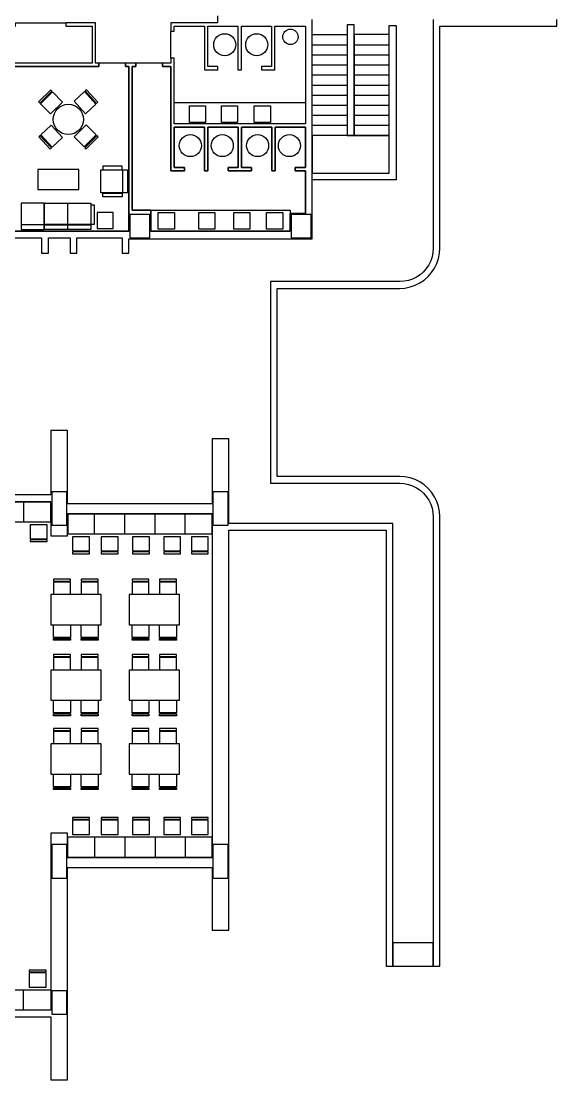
# Model space of a CAD drawing. Header units: centimetres. Extents: x 436 to 7222, y 856 to 7917.
# Drawn here: x 5628 to 7222, y 1801 to 4951 of the extents above; entities that cross this region are included whole.
import ezdxf

# ---------------------------------------------------------------- set-up
doc = ezdxf.new("R2010")
doc.units = ezdxf.units.CM
doc.header["$MEASUREMENT"] = 0
for name, color, linetype in [('Chair', 142, 'Continuous'), ('Coffee', 3, 'Continuous'), ('Entrance', 2, 'Continuous'), ('Furniture', 2, 'Continuous'), ('Library', 1, 'Continuous'), ('Stairs', 2, 'Continuous'), ('Storage', 40, 'Continuous'), ('Toilets', 40, 'Continuous'), ('Walls', 6, 'Continuous')]:
    doc.layers.add(name, color=color, linetype=linetype)

msp = doc.modelspace()

# ---------------------------------------------------------------- linework, layer by layer
at = {"layer": 'Chair'}
for p, q in [((5714.9, 4746), (5679.3, 4710.4)), ((5683.1, 4706.7), (5718.7, 4742.3)), ((5720.8, 4740.2), (5685.2, 4704.6)), ((5718.7, 4742.3), (5714.9, 4746)), ((5750.6, 4710.3), (5720.8, 4740.2)), ((5816.2, 4741.1), (5785.2, 4712.4)), ((5850.4, 4704.1), (5816.2, 4741.1)), ((5822.3, 4746.7), (5818.4, 4743.1)), ((5818.4, 4743.1), (5852.6, 4706.1)), ((5856.5, 4709.8), (5822.3, 4746.7)), ((5679.3, 4710.4), (5683.1, 4706.7)), ((5685.2, 4704.6), (5715, 4674.7)), ((5715, 4674.7), (5750.6, 4710.3)), ((5785.2, 4712.4), (5819.5, 4675.4)), ((5819.5, 4675.4), (5850.4, 4704.1)), ((5852.6, 4706.1), (5856.5, 4709.8)), ((5717.1, 4641.3), (5686.1, 4612.6)), ((5751.3, 4604.3), (5717.1, 4641.3)), ((5821.5, 4642), (5785.9, 4606.4)), ((5851.3, 4612.2), (5821.5, 4642)), ((5683.9, 4610.6), (5680, 4606.9)), ((5680, 4606.9), (5714.2, 4570)), ((5718.2, 4573.6), (5683.9, 4610.6)), ((5686.1, 4612.6), (5720.3, 4575.7)), ((5720.3, 4575.7), (5751.3, 4604.3)), ((5785.9, 4606.4), (5815.7, 4576.5)), ((5815.7, 4576.5), (5851.3, 4612.2)), ((5853.4, 4610.1), (5817.8, 4574.4)), ((5821.6, 4570.7), (5857.2, 4606.3)), ((5857.2, 4606.3), (5853.4, 4610.1)), ((5714.2, 4570), (5718.2, 4573.6)), ((5817.8, 4574.4), (5821.6, 4570.7)), ((5654.5, 3452.6), (5654.5, 3410.4)), ((5704.8, 3452.6), (5654.5, 3452.6)), ((5704.8, 3410.4), (5704.8, 3452.6)), ((5654.5, 3410.4), (5704.8, 3410.4)), ((5654.5, 3407.5), (5654.5, 3402.1)), ((5704.8, 3407.5), (5654.5, 3407.5)), ((5704.8, 3402.1), (5704.8, 3407.5)), ((5780.5, 3416.7), (5780.5, 3374.5)), ((5830.9, 3416.7), (5780.5, 3416.7)), ((5830.9, 3374.5), (5830.9, 3416.7)), ((5866.3, 3416.7), (5866.3, 3374.5)), ((5916.7, 3416.7), (5866.3, 3416.7)), ((5916.7, 3374.5), (5916.7, 3416.7)), ((5959.3, 3416.7), (5959.3, 3374.5)), ((6009.6, 3416.7), (5959.3, 3416.7)), ((6009.6, 3374.5), (6009.6, 3416.7)), ((6052.2, 3416.7), (6052.2, 3374.5)), ((6102.6, 3416.7), (6052.2, 3416.7)), ((6102.6, 3374.5), (6102.6, 3416.7)), ((6134.5, 3416.7), (6134.5, 3374.5)), ((6184.8, 3416.7), (6134.5, 3416.7)), ((6184.8, 3374.5), (6184.8, 3416.7)), ((5654.5, 3402.1), (5704.8, 3402.1)), ((5780.5, 3374.5), (5830.9, 3374.5)), ((5780.5, 3371.5), (5780.5, 3366.2)), ((5830.9, 3371.5), (5780.5, 3371.5)), ((5830.9, 3366.2), (5830.9, 3371.5)), ((5866.3, 3374.5), (5916.7, 3374.5)), ((5866.3, 3371.5), (5866.3, 3366.2)), ((5916.7, 3371.5), (5866.3, 3371.5)), ((5916.7, 3366.2), (5916.7, 3371.5)), ((5959.3, 3374.5), (6009.6, 3374.5)), ((5959.3, 3371.5), (5959.3, 3366.2)), ((6009.6, 3371.5), (5959.3, 3371.5)), ((6009.6, 3366.2), (6009.6, 3371.5)), ((6052.2, 3374.5), (6102.6, 3374.5)), ((6052.2, 3371.5), (6052.2, 3366.2)), ((6102.6, 3371.5), (6052.2, 3371.5)), ((6102.6, 3366.2), (6102.6, 3371.5)), ((6134.5, 3374.5), (6184.8, 3374.5)), ((6134.5, 3371.5), (6134.5, 3366.2)), ((6184.8, 3371.5), (6134.5, 3371.5)), ((6184.8, 3366.2), (6184.8, 3371.5)), ((5780.5, 3366.2), (5830.9, 3366.2)), ((5866.3, 3366.2), (5916.7, 3366.2)), ((5959.3, 3366.2), (6009.6, 3366.2)), ((6052.2, 3366.2), (6102.6, 3366.2)), ((6134.5, 3366.2), (6184.8, 3366.2)), ((5774.9, 3290.2), (5724.5, 3290.2)), ((5724.5, 3290.2), (5724.5, 3284.9)), ((5724.5, 3284.9), (5774.9, 3284.9)), ((5724.5, 3281.9), (5724.5, 3244.4)), ((5774.9, 3281.9), (5724.5, 3281.9)), ((5774.9, 3284.9), (5774.9, 3290.2)), ((5774.9, 3244.4), (5774.9, 3281.9)), ((5856.8, 3290.2), (5806.5, 3290.2)), ((5806.5, 3290.2), (5806.5, 3284.9)), ((5806.5, 3284.9), (5856.8, 3284.9)), ((5806.5, 3281.9), (5806.5, 3244.4)), ((5856.8, 3281.9), (5806.5, 3281.9)), ((5856.8, 3284.9), (5856.8, 3290.2)), ((5856.8, 3244.4), (5856.8, 3281.9)), ((6008.3, 3290.2), (5957.9, 3290.2)), ((5957.9, 3290.2), (5957.9, 3284.9)), ((5957.9, 3284.9), (6008.3, 3284.9)), ((5957.9, 3281.9), (5957.9, 3244.4)), ((6008.3, 3281.9), (5957.9, 3281.9)), ((6008.3, 3284.9), (6008.3, 3290.2)), ((6008.3, 3244.4), (6008.3, 3281.9)), ((6090.2, 3290.2), (6039.9, 3290.2)), ((6039.9, 3290.2), (6039.9, 3284.9)), ((6039.9, 3284.9), (6090.2, 3284.9)), ((6039.9, 3281.9), (6039.9, 3244.4)), ((6090.2, 3281.9), (6039.9, 3281.9)), ((6090.2, 3284.9), (6090.2, 3290.2)), ((6090.2, 3244.4), (6090.2, 3281.9)), ((5724.5, 3116.9), (5724.5, 3154.4)), ((5774.9, 3154.4), (5774.9, 3116.9)), ((5806.5, 3116.9), (5806.5, 3154.4)), ((5856.8, 3154.4), (5856.8, 3116.9)), ((5957.9, 3116.9), (5957.9, 3154.4)), ((6008.3, 3154.4), (6008.3, 3116.9)), ((6039.9, 3116.9), (6039.9, 3154.4)), ((6090.2, 3154.4), (6090.2, 3116.9)), ((5774.9, 3116.9), (5724.5, 3116.9)), ((5724.5, 3108.6), (5724.5, 3113.9)), ((5724.5, 3113.9), (5774.9, 3113.9)), ((5774.9, 3108.6), (5724.5, 3108.6)), ((5774.9, 3113.9), (5774.9, 3108.6)), ((5856.8, 3116.9), (5806.5, 3116.9)), ((5806.5, 3108.6), (5806.5, 3113.9)), ((5806.5, 3113.9), (5856.8, 3113.9)), ((5856.8, 3108.6), (5806.5, 3108.6)), ((5856.8, 3113.9), (5856.8, 3108.6)), ((6008.3, 3116.9), (5957.9, 3116.9)), ((5957.9, 3108.6), (5957.9, 3113.9)), ((5957.9, 3113.9), (6008.3, 3113.9)), ((6008.3, 3108.6), (5957.9, 3108.6)), ((6008.3, 3113.9), (6008.3, 3108.6)), ((6090.2, 3116.9), (6039.9, 3116.9)), ((6039.9, 3108.6), (6039.9, 3113.9)), ((6039.9, 3113.9), (6090.2, 3113.9)), ((6090.2, 3108.6), (6039.9, 3108.6)), ((6090.2, 3113.9), (6090.2, 3108.6)), ((5774.9, 3065.8), (5724.5, 3065.8)), ((5724.5, 3065.8), (5724.5, 3060.5)), ((5724.5, 3060.5), (5774.9, 3060.5)), ((5724.5, 3057.5), (5724.5, 3020)), ((5774.9, 3057.5), (5724.5, 3057.5)), ((5774.9, 3060.5), (5774.9, 3065.8)), ((5774.9, 3020), (5774.9, 3057.5)), ((5856.8, 3065.8), (5806.5, 3065.8)), ((5806.5, 3065.8), (5806.5, 3060.5)), ((5806.5, 3060.5), (5856.8, 3060.5)), ((5806.5, 3057.5), (5806.5, 3020)), ((5856.8, 3057.5), (5806.5, 3057.5)), ((5856.8, 3060.5), (5856.8, 3065.8)), ((5856.8, 3020), (5856.8, 3057.5)), ((6008.3, 3065.8), (5957.9, 3065.8)), ((5957.9, 3065.8), (5957.9, 3060.5)), ((5957.9, 3060.5), (6008.3, 3060.5)), ((5957.9, 3057.5), (5957.9, 3020)), ((6008.3, 3057.5), (5957.9, 3057.5)), ((6008.3, 3060.5), (6008.3, 3065.8)), ((6008.3, 3020), (6008.3, 3057.5)), ((6090.2, 3065.8), (6039.9, 3065.8)), ((6039.9, 3065.8), (6039.9, 3060.5)), ((6039.9, 3060.5), (6090.2, 3060.5)), ((6039.9, 3057.5), (6039.9, 3020)), ((6090.2, 3057.5), (6039.9, 3057.5)), ((6090.2, 3060.5), (6090.2, 3065.8)), ((6090.2, 3020), (6090.2, 3057.5)), ((5724.5, 2892.5), (5724.5, 2930)), ((5774.9, 2930), (5774.9, 2892.5)), ((5806.5, 2892.5), (5806.5, 2930)), ((5856.8, 2930), (5856.8, 2892.5)), ((5957.9, 2892.5), (5957.9, 2930)), ((6008.3, 2930), (6008.3, 2892.5)), ((6039.9, 2892.5), (6039.9, 2930)), ((6090.2, 2930), (6090.2, 2892.5)), ((5774.9, 2892.5), (5724.5, 2892.5)), ((5724.5, 2884.2), (5724.5, 2889.6)), ((5724.5, 2889.6), (5774.9, 2889.6)), ((5774.9, 2884.2), (5724.5, 2884.2)), ((5774.9, 2889.6), (5774.9, 2884.2)), ((5856.8, 2892.5), (5806.5, 2892.5)), ((5806.5, 2884.2), (5806.5, 2889.6)), ((5806.5, 2889.6), (5856.8, 2889.6)), ((5856.8, 2884.2), (5806.5, 2884.2)), ((5856.8, 2889.6), (5856.8, 2884.2)), ((6008.3, 2892.5), (5957.9, 2892.5)), ((5957.9, 2884.2), (5957.9, 2889.6)), ((5957.9, 2889.6), (6008.3, 2889.6)), ((6008.3, 2884.2), (5957.9, 2884.2)), ((6008.3, 2889.6), (6008.3, 2884.2)), ((6090.2, 2892.5), (6039.9, 2892.5)), ((6039.9, 2884.2), (6039.9, 2889.6)), ((6039.9, 2889.6), (6090.2, 2889.6)), ((6090.2, 2884.2), (6039.9, 2884.2)), ((6090.2, 2889.6), (6090.2, 2884.2)), ((5774.9, 2846), (5724.5, 2846)), ((5724.5, 2846), (5724.5, 2840.6)), ((5724.5, 2840.6), (5774.9, 2840.6)), ((5724.5, 2837.6), (5724.5, 2800.1)), ((5774.9, 2837.6), (5724.5, 2837.6)), ((5774.9, 2840.6), (5774.9, 2846)), ((5774.9, 2800.1), (5774.9, 2837.6)), ((5856.8, 2846), (5806.5, 2846)), ((5806.5, 2846), (5806.5, 2840.6)), ((5806.5, 2840.6), (5856.8, 2840.6)), ((5806.5, 2837.6), (5806.5, 2800.1)), ((5856.8, 2837.6), (5806.5, 2837.6)), ((5856.8, 2840.6), (5856.8, 2846)), ((5856.8, 2800.1), (5856.8, 2837.6)), ((6008.3, 2846), (5957.9, 2846)), ((5957.9, 2846), (5957.9, 2840.6)), ((5957.9, 2840.6), (6008.3, 2840.6)), ((5957.9, 2837.6), (5957.9, 2800.1)), ((6008.3, 2837.6), (5957.9, 2837.6)), ((6008.3, 2840.6), (6008.3, 2846)), ((6008.3, 2800.1), (6008.3, 2837.6)), ((6090.2, 2846), (6039.9, 2846)), ((6039.9, 2846), (6039.9, 2840.6)), ((6039.9, 2840.6), (6090.2, 2840.6)), ((6039.9, 2837.6), (6039.9, 2800.1)), ((6090.2, 2837.6), (6039.9, 2837.6)), ((6090.2, 2840.6), (6090.2, 2846)), ((6090.2, 2800.1), (6090.2, 2837.6)), ((5724.5, 2672.6), (5724.5, 2710.1)), ((5774.9, 2710.1), (5774.9, 2672.6)), ((5806.5, 2672.6), (5806.5, 2710.1)), ((5856.8, 2710.1), (5856.8, 2672.6)), ((5957.9, 2672.6), (5957.9, 2710.1)), ((6008.3, 2710.1), (6008.3, 2672.6)), ((6039.9, 2672.6), (6039.9, 2710.1)), ((6090.2, 2710.1), (6090.2, 2672.6)), ((5774.9, 2672.6), (5724.5, 2672.6)), ((5724.5, 2664.3), (5724.5, 2669.7)), ((5724.5, 2669.7), (5774.9, 2669.7)), ((5774.9, 2664.3), (5724.5, 2664.3)), ((5774.9, 2669.7), (5774.9, 2664.3)), ((5856.8, 2672.6), (5806.5, 2672.6)), ((5806.5, 2664.3), (5806.5, 2669.7)), ((5806.5, 2669.7), (5856.8, 2669.7)), ((5856.8, 2664.3), (5806.5, 2664.3)), ((5856.8, 2669.7), (5856.8, 2664.3)), ((6008.3, 2672.6), (5957.9, 2672.6)), ((5957.9, 2664.3), (5957.9, 2669.7)), ((5957.9, 2669.7), (6008.3, 2669.7)), ((6008.3, 2664.3), (5957.9, 2664.3)), ((6008.3, 2669.7), (6008.3, 2664.3)), ((6090.2, 2672.6), (6039.9, 2672.6)), ((6039.9, 2664.3), (6039.9, 2669.7)), ((6039.9, 2669.7), (6090.2, 2669.7)), ((6090.2, 2664.3), (6039.9, 2664.3)), ((6090.2, 2669.7), (6090.2, 2664.3)), ((5830.9, 2581.4), (5780.5, 2581.4)), ((5780.5, 2581.4), (5780.5, 2576.1)), ((5780.5, 2576.1), (5830.9, 2576.1)), ((5780.5, 2573.1), (5780.5, 2530.9)), ((5830.9, 2573.1), (5780.5, 2573.1)), ((5830.9, 2576.1), (5830.9, 2581.4)), ((5830.9, 2530.9), (5830.9, 2573.1)), ((5916.7, 2581.4), (5866.3, 2581.4)), ((5866.3, 2581.4), (5866.3, 2576.1)), ((5866.3, 2576.1), (5916.7, 2576.1)), ((5866.3, 2573.1), (5866.3, 2530.9)), ((5916.7, 2573.1), (5866.3, 2573.1)), ((5916.7, 2576.1), (5916.7, 2581.4)), ((5916.7, 2530.9), (5916.7, 2573.1)), ((6009.6, 2581.4), (5959.3, 2581.4)), ((5959.3, 2581.4), (5959.3, 2576.1)), ((5959.3, 2576.1), (6009.6, 2576.1)), ((5959.3, 2573.1), (5959.3, 2530.9)), ((6009.6, 2573.1), (5959.3, 2573.1)), ((6009.6, 2576.1), (6009.6, 2581.4)), ((6009.6, 2530.9), (6009.6, 2573.1)), ((6102.6, 2581.4), (6052.2, 2581.4)), ((6052.2, 2581.4), (6052.2, 2576.1)), ((6052.2, 2576.1), (6102.6, 2576.1)), ((6052.2, 2573.1), (6052.2, 2530.9)), ((6102.6, 2573.1), (6052.2, 2573.1)), ((6102.6, 2576.1), (6102.6, 2581.4)), ((6102.6, 2530.9), (6102.6, 2573.1)), ((6184.8, 2581.4), (6134.5, 2581.4)), ((6134.5, 2581.4), (6134.5, 2576.1)), ((6134.5, 2576.1), (6184.8, 2576.1)), ((6134.5, 2573.1), (6134.5, 2530.9)), ((6184.8, 2573.1), (6134.5, 2573.1)), ((6184.8, 2576.1), (6184.8, 2581.4)), ((6184.8, 2530.9), (6184.8, 2573.1)), ((5780.5, 2530.9), (5830.9, 2530.9)), ((5866.3, 2530.9), (5916.7, 2530.9)), ((5959.3, 2530.9), (6009.6, 2530.9)), ((6052.2, 2530.9), (6102.6, 2530.9)), ((6134.5, 2530.9), (6184.8, 2530.9)), ((5702.3, 2127.1), (5652, 2127.1)), ((5652, 2127.1), (5652, 2121.7)), ((5652, 2121.7), (5702.3, 2121.7)), ((5652, 2118.7), (5652, 2076.6)), ((5702.3, 2118.7), (5652, 2118.7)), ((5702.3, 2121.7), (5702.3, 2127.1)), ((5702.3, 2076.6), (5702.3, 2118.7)), ((5652, 2076.6), (5702.3, 2076.6))]:
    msp.add_line(p, q, dxfattribs=at)
for points in [[(5929.3, 4508.4), (5929.3, 4440), (5865.3, 4440), (5865.3, 4508.4)], [(5928.1, 4508.5), (5928.1, 4519.5), (5871.3, 4519.5), (5871.3, 4508.5)], [(5944.1, 4508.4), (5944.1, 4440), (5930.3, 4440), (5930.3, 4508.4)], [(5928.1, 4439), (5928.1, 4428), (5871.3, 4428), (5871.3, 4439)], [(5627.9, 4345.6), (5696.4, 4345.6), (5696.4, 4409.6), (5627.9, 4409.6)], [(5765.9, 4345.6), (5697.4, 4345.6), (5697.4, 4409.6), (5765.9, 4409.6)], [(5835.3, 4345.6), (5766.9, 4345.6), (5766.9, 4409.6), (5835.3, 4409.6)], [(5835.4, 4346.8), (5846.4, 4346.8), (5846.4, 4403.6), (5835.4, 4403.6)], [(5627.9, 4330.7), (5696.4, 4330.7), (5696.4, 4344.6), (5627.9, 4344.6)], [(5765.9, 4330.7), (5697.4, 4330.7), (5697.4, 4344.6), (5765.9, 4344.6)], [(5835.3, 4330.7), (5766.9, 4330.7), (5766.9, 4344.6), (5835.3, 4344.6)]]:
    msp.add_lwpolyline(points, close=True, dxfattribs=at)
at = {"layer": 'Coffee'}
msp.add_lwpolyline([(5938.8, 4825.8), (5858.8, 4825.8), (5858.8, 4815.8), (5533.8, 4815.8), (5533.8, 4325.8), (5948.8, 4325.8), (5948.8, 4815.8), (5938.8, 4815.8), (5938.8, 4825.8)], dxfattribs=at)
at = {"layer": 'Entrance'}
msp.add_lwpolyline([(6734.6, 2138.7), (6854.6, 2138.7), (6854.6, 2208.3), (6734.6, 2208.3)], close=True, dxfattribs=at)
at = {"layer": 'Furniture'}
for p, q in [((5636.3, 3461), (5636.3, 3521)), ((5846.3, 3425.1), (5846.3, 3485.1)), ((5936.3, 3425.1), (5936.3, 3485.1)), ((6026.3, 3425.1), (6026.3, 3485.1)), ((6116.3, 3425.1), (6116.3, 3485.1)), ((5846.3, 2522.5), (5846.3, 2462.5)), ((5936.3, 2522.5), (5936.3, 2462.5)), ((6026.3, 2522.5), (6026.3, 2462.5)), ((6116.3, 2522.5), (6116.3, 2462.5)), ((5633.8, 2068.2), (5633.8, 2008.2))]:
    msp.add_line(p, q, dxfattribs=at)
for points in [[(6083.8, 4708.7), (6473.8, 4708.7), (6473.8, 4645.8), (6083.8, 4645.8)], [(5678, 4449.9), (5799.7, 4449.9), (5799.7, 4509.9), (5678, 4509.9)], [(5854.3, 4334), (5901.8, 4334), (5901.8, 4381.5), (5854.3, 4381.5)], [(6013.8, 4388.7), (6428.8, 4388.7), (6428.8, 4325.8), (6013.8, 4325.8)], [(5286.3, 3461), (5716.3, 3461), (5716.3, 3521), (5286.3, 3521)], [(5767, 3425.1), (6196.3, 3425.1), (6196.3, 3485.1), (5767, 3485.1)], [(5716.3, 3154.4), (5866.3, 3154.4), (5866.3, 3244.4), (5716.3, 3244.4)], [(5949.7, 3154.4), (6099.7, 3154.4), (6099.7, 3244.4), (5949.7, 3244.4)], [(5716.3, 2930), (5866.3, 2930), (5866.3, 3020), (5716.3, 3020)], [(5949.7, 2930), (6099.7, 2930), (6099.7, 3020), (5949.7, 3020)], [(5716.3, 2710.1), (5866.3, 2710.1), (5866.3, 2800.1), (5716.3, 2800.1)], [(5949.7, 2710.1), (6099.7, 2710.1), (6099.7, 2800.1), (5949.7, 2800.1)], [(5766.3, 2462.5), (6196.3, 2462.5), (6196.3, 2522.5), (5766.3, 2522.5)], [(5286.3, 2068.2), (5716.3, 2068.2), (5716.3, 2008.2), (5286.3, 2008.2)]]:
    msp.add_lwpolyline(points, close=True, dxfattribs=at)
msp.add_circle((5768.3, 4658.4), 45, dxfattribs=at)
at = {"layer": 'Library'}
msp.add_lwpolyline([(5286.3, 3521), (5716.3, 3521), (5716.3, 3419), (5766.3, 3419), (5766.3, 3485.1), (6196.5, 3485.1), (6196.3, 2462.5), (5766.3, 2462.5), (5766.3, 2534.9), (5716.3, 2534.9), (5716.3, 2008.2), (5286.3, 2008.2)], dxfattribs=at)
at = {"layer": 'Stairs'}
for p, q in [((6493.8, 4880.9), (6598.8, 4880.9)), ((6618.8, 4880.9), (6723.8, 4880.9)), ((6493.8, 4850.9), (6598.8, 4850.9)), ((6493.8, 4820.9), (6598.8, 4820.9)), ((6618.8, 4850.9), (6723.8, 4850.9)), ((6618.8, 4820.9), (6723.8, 4820.9)), ((6493.8, 4790.9), (6598.8, 4790.9)), ((6618.8, 4790.9), (6723.8, 4790.9)), ((6493.8, 4760.9), (6598.8, 4760.9)), ((6618.8, 4760.9), (6723.8, 4760.9)), ((6493.8, 4730.9), (6598.8, 4730.9)), ((6618.8, 4730.9), (6723.8, 4730.9)), ((6493.8, 4700.9), (6598.8, 4700.9)), ((6618.8, 4700.9), (6723.8, 4700.9)), ((6493.8, 4670.9), (6598.8, 4670.9)), ((6618.8, 4670.9), (6723.8, 4670.9)), ((6493.8, 4640.9), (6598.8, 4640.9)), ((6618.8, 4640.9), (6723.8, 4640.9))]:
    msp.add_line(p, q, dxfattribs=at)
for points in [[(6493.8, 4910.9), (6598.8, 4910.9), (6598.8, 4610.9), (6493.8, 4610.9)], [(6618.8, 4610.9), (6723.8, 4610.9), (6723.8, 4910.9), (6618.8, 4910.9)], [(6493.8, 4498.4), (6723.8, 4498.4), (6723.8, 4610.9), (6493.8, 4610.9)]]:
    msp.add_lwpolyline(points, close=True, dxfattribs=at)
at = {"layer": 'Storage'}
msp.add_lwpolyline([(5838.8, 4825.8), (5533.8, 4825.8), (5533.8, 4935.8), (5611.3, 4935.8), (5611.3, 4945.8), (5761.3, 4945.8), (5761.3, 4935.8), (5838.8, 4935.8)], close=True, dxfattribs=at)
at = {"layer": 'Toilets'}
for points in [[(6073.8, 4840.8), (6073.8, 4920.8), (6083.8, 4920.8), (6083.8, 4935.8), (6173.3, 4935.8), (6173.3, 4805.8), (6213.3, 4805.8), (6213.3, 4815.8), (6183.3, 4815.8), (6183.3, 4936.2), (6273.3, 4936.2), (6273.3, 4805.8), (6283.3, 4805.8), (6283.3, 4935.8), (6373.3, 4935.8), (6373.3, 4815.8), (6343.3, 4815.8), (6343.3, 4805.8), (6383.3, 4805.8), (6383.3, 4935.8), (6473.8, 4935.8), (6473.8, 4645.8), (6083.8, 4645.8), (6083.8, 4840.8), (6073.8, 4840.8)], [(6048.8, 4825.8), (5968.8, 4825.8), (5968.8, 4815.8), (5958.8, 4815.8), (5958.8, 4388.7), (6013.8, 4388.7), (6013.8, 4325.8), (6428.8, 4325.8), (6428.8, 4378.3), (6473.8, 4378.3), (6473.8, 4505.8), (6443.8, 4505.8), (6443.8, 4515.8), (6473.8, 4515.8), (6473.8, 4635.8), (6383.8, 4635.8), (6383.8, 4505.8), (6373.8, 4505.8), (6373.8, 4635.8), (6283.8, 4635.8), (6283.8, 4515.8), (6313.8, 4515.8), (6313.8, 4505.8), (6243.8, 4505.8), (6243.8, 4515.8), (6273.8, 4515.8), (6273.8, 4635.8), (6183.8, 4635.8), (6183.8, 4505.8), (6173.8, 4505.8), (6173.8, 4635.8), (6083.8, 4635.8), (6083.8, 4515.8), (6113.8, 4515.8), (6113.8, 4505.8), (6073.8, 4505.8), (6073.8, 4815.8), (6048.8, 4815.8), (6048.8, 4825.8)]]:
    msp.add_lwpolyline(points, dxfattribs=at)
for points in [[(6176.9, 4649.4), (6128.9, 4649.4), (6128.9, 4699.4), (6176.9, 4699.4)], [(6272, 4649.4), (6224, 4649.4), (6224, 4699.4), (6272, 4699.4)], [(6369.7, 4649.4), (6321.7, 4649.4), (6321.7, 4699.4), (6369.7, 4699.4)], [(6084.2, 4331.6), (6036.2, 4331.6), (6036.2, 4381.6), (6084.2, 4381.6)], [(6204.6, 4331.6), (6156.6, 4331.6), (6156.6, 4381.6), (6204.6, 4381.6)], [(6308.7, 4331.6), (6260.7, 4331.6), (6260.7, 4381.6), (6308.7, 4381.6)], [(6406.4, 4331.6), (6358.4, 4331.6), (6358.4, 4381.6), (6406.4, 4381.6)]]:
    msp.add_lwpolyline(points, close=True, dxfattribs=at)
for centre, radius in [((6429.4, 4904.3), 22.9), ((6234.1, 4880.7), 32.9), ((6329.1, 4880.7), 32.9), ((6131.5, 4580.7), 32.9), ((6226.5, 4580.7), 32.9), ((6331.6, 4580.7), 32.9), ((6426.6, 4580.7), 32.9)]:
    msp.add_circle(centre, radius, dxfattribs=at)
at = {"layer": 'Walls'}
for points in [[(6212.7, 4967.1), (6212.7, 4945.8), (6073.8, 4945.8), (6073.8, 4920.8), (6083.8, 4920.8), (6083.8, 4935.8), (6173.3, 4935.8), (6173.3, 4805.8), (6213.3, 4805.8), (6213.3, 4815.8), (6183.3, 4815.8), (6183.3, 4935.8), (6273.3, 4935.8), (6273.3, 4805.8), (6283.3, 4805.8), (6283.3, 4935.8), (6373.3, 4935.8), (6373.3, 4815.8), (6343.3, 4815.8), (6343.3, 4805.8), (6383.3, 4805.8), (6383.3, 4935.8), (6473.8, 4935.8), (6473.8, 4645.8), (6083.8, 4645.8), (6083.8, 4840.8), (6073.8, 4840.8), (6073.8, 4825.8), (6048.8, 4825.8), (6048.8, 4815.8), (6073.8, 4815.8), (6073.8, 4505.8), (6113.8, 4505.8), (6113.8, 4515.8), (6083.8, 4515.8), (6083.8, 4635.8), (6173.8, 4635.8), (6173.8, 4505.8), (6183.8, 4505.8), (6183.8, 4635.8), (6273.8, 4635.8), (6273.8, 4515.8), (6243.8, 4515.8), (6243.8, 4505.8), (6313.8, 4505.8), (6313.8, 4515.8), (6283.8, 4515.8), (6283.8, 4635.8), (6373.8, 4635.8), (6373.8, 4505.8), (6383.8, 4505.8), (6383.8, 4635.8), (6473.8, 4635.8), (6473.8, 4515.8), (6443.8, 4515.8), (6443.8, 4505.8), (6473.8, 4505.8), (6473.8, 4378.3), (6428.8, 4378.3), (6428.8, 4325.8), (6013.8, 4325.8), (6013.8, 4388.7), (5958.8, 4388.7), (5958.8, 4815.8), (5968.8, 4815.8), (5968.8, 4825.8), (5938.8, 4825.8), (5938.8, 4815.8), (5948.8, 4815.8), (5948.8, 4325.8), (5533.8, 4325.8)], [(5533.8, 4815.8), (5858.8, 4815.8), (5858.8, 4825.8), (5848.8, 4825.8), (5848.8, 4945.8), (5761.3, 4945.8), (5761.3, 4935.8), (5838.8, 4935.8), (5838.8, 4825.8), (5533.8, 4825.8)], [(5553.8, 4305.8), (5688.8, 4305.8), (5688.8, 4260.8), (5708.8, 4260.8), (5708.8, 4305.8), (5773.8, 4305.8), (5773.8, 4260.8), (5793.8, 4260.8), (5793.8, 4305.8), (5928.8, 4305.8), (5928.8, 4260.8), (5948.8, 4260.8), (5948.8, 4303.3), (6493.8, 4303.3), (6493.8, 4955.8)], [(6854.6, 4955.8), (6854.6, 4275.8), (6853.8, 4262.8), (6851.2, 4250), (6847, 4237.6), (6841.2, 4225.8), (6833.9, 4215), (6825.3, 4205.1), (6815.5, 4196.5), (6804.6, 4189.2), (6792.9, 4183.5), (6780.5, 4179.3), (6767.7, 4176.7), (6754.6, 4175.8), (6369.8, 4175.8), (6369.8, 3575.8), (6754.6, 3575.8), (6767.7, 3575), (6780.5, 3572.4), (6792.9, 3568.2), (6804.6, 3562.4), (6815.5, 3555.2), (6825.3, 3546.5), (6833.9, 3536.7), (6841.2, 3525.8), (6847, 3514.1), (6851.2, 3501.7), (6853.8, 3488.9), (6854.6, 3475.8), (6854.6, 2138.7), (6874.6, 2138.7), (6874.6, 3476.5), (6873.6, 3491.5), (6870.6, 3506.9), (6865.5, 3521.8), (6858.6, 3535.9), (6849.8, 3548.9), (6839.5, 3560.7), (6827.7, 3571.1), (6814.6, 3579.8), (6800.5, 3586.8), (6785.7, 3591.8), (6770.3, 3594.8), (6755.3, 3595.8), (6389.8, 3595.8), (6389.8, 4155.8), (6755.3, 4155.8), (6770.3, 4156.8), (6785.7, 4159.9), (6800.5, 4164.9), (6814.6, 4171.9), (6827.7, 4180.6), (6839.5, 4191), (6849.8, 4202.8), (6858.6, 4215.8), (6865.5, 4229.9), (6870.6, 4244.8), (6873.6, 4260.2), (6874.6, 4275.2), (6874.6, 4935.8), (7222.4, 4935.8), (7222.4, 4955.8)], [(5286.3, 1988.2), (5716.3, 1988.2), (5716.3, 1800.7), (5766.3, 1800.7), (5766.3, 2432.5), (6196.3, 2432.5), (6196.3, 2245.7), (6246.3, 2245.7), (6246.3, 3435.8), (6714.6, 3435.8), (6714.6, 2138.7), (6734.6, 2138.7), (6734.6, 3455.8), (6246.3, 3455.8), (6246.3, 3707.9), (6196.3, 3707.9), (6196.3, 3515.1), (5766.3, 3515.1), (5766.3, 3732.9), (5716.3, 3732.9), (5716.3, 3541), (5286.3, 3541)], [(5286.3, 3521), (5716.3, 3521), (5716.3, 3419), (5766.3, 3419), (5766.3, 3485.1), (6196.3, 3485.1), (6196.3, 2462.5), (5766.3, 2462.5), (5766.3, 2534.9), (5716.3, 2534.9), (5716.3, 2008.2), (5286.3, 2008.2)], [(6734.6, 2138.7), (6854.6, 2138.7)]]:
    msp.add_lwpolyline(points, dxfattribs=at)
for points in [[(6743.8, 4478.4), (6493.8, 4478.4), (6493.8, 4498.4), (6723.8, 4498.4), (6723.8, 4615), (6723.8, 4938.4), (6743.8, 4938.4)], [(6598.8, 4610.9), (6618.8, 4610.9), (6618.8, 4940.1), (6598.8, 4940.1)], [(5951.3, 4305.8), (6011.3, 4305.8), (6011.3, 4375.8), (5951.3, 4375.8)], [(6431.3, 4305.8), (6491.3, 4305.8), (6491.3, 4375.8), (6431.3, 4375.8)], [(5718.8, 3450.8), (5763.8, 3450.8), (5763.8, 3550.8), (5718.8, 3550.8)], [(6198.8, 3450.8), (6243.8, 3450.8), (6243.8, 3550.8), (6198.8, 3550.8)], [(5718.8, 2400.7), (5763.8, 2400.7), (5763.8, 2500.7), (5718.8, 2500.7)], [(6198.8, 2400.7), (6243.8, 2400.7), (6243.8, 2500.7), (6198.8, 2500.7)], [(5718.8, 1995.7), (5763.8, 1995.7), (5763.8, 2065.7), (5718.8, 2065.7)]]:
    msp.add_lwpolyline(points, close=True, dxfattribs=at)

doc.saveas('drawing.dxf')
